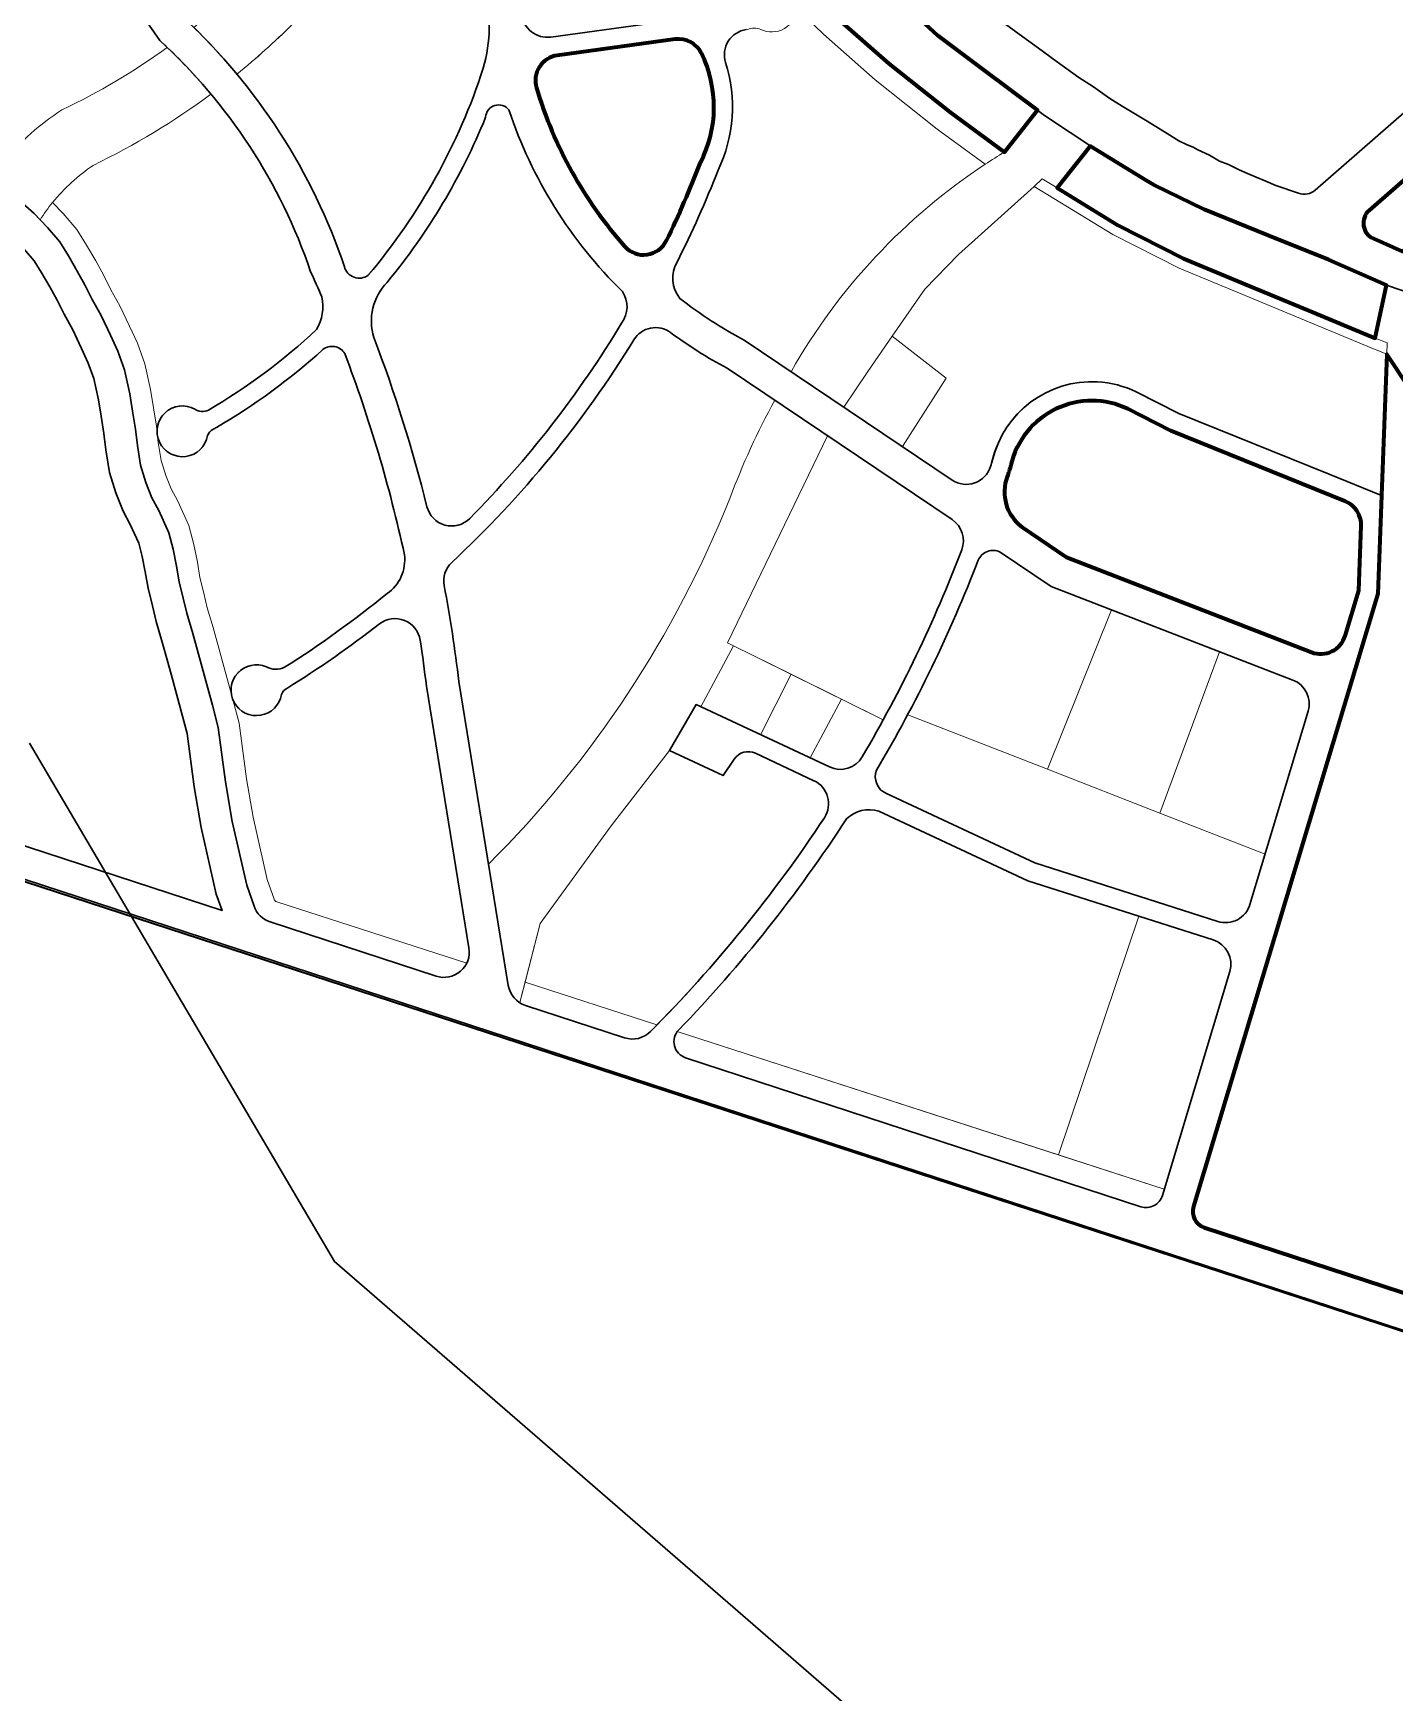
# Model space of a CAD drawing. Header units: millimetres. Extents: x 217071 to 255721, y 463380 to 469875.
# Drawn here: x 239683 to 240326, y 466679 to 467463 of the extents above; entities that cross this region are included whole.
import ezdxf

# ---------------------------------------------------------------- set-up
doc = ezdxf.new("R2010")
doc.units = ezdxf.units.MM
for name, color, linetype, lineweight in [('International_Boundary', 1, 'Continuous', 35), ('LAP BOUNDARY', 160, 'Continuous', 30), ('P_Agro Park', 254, 'Continuous', 0), ('P_Commercial', 10, 'Continuous', 0), ('P_Dryport', 252, 'Continuous', 0), ('P_Forward Tree Plantation', 62, 'Continuous', 0), ('P_Mixuse', 30, 'Continuous', 0), ('P_Parking', 253, 'Continuous', 0), ('P_Protected Zone', 102, 'Continuous', 0), ('P_Service', 33, 'Continuous', 0), ('PROPOSED ROAD', 250, 'Continuous', 30)]:
    doc.layers.add(name, color=color, linetype=linetype, lineweight=lineweight)
for name, color, linetype, lineweight, true_color in [('P_Biological Co', 62, 'Continuous', 0, 0xa0d600), ('P_Institutional', 134, 'Continuous', 0, 0x1eafa2), ('P_Recreation', 53, 'Continuous', 0, 0xd1d969)]:
    doc.layers.add(name, color=color, linetype=linetype, lineweight=lineweight, true_color=true_color)

msp = doc.modelspace()

# ---------------------------------------------------------------- linework, layer by layer
at = {"layer": 'International_Boundary'}
msp.add_lwpolyline([(240311.92, 466855.34), (238835.16, 467337.35), (237536.53, 467368.17), (237536.53, 466868.02), (238749.86, 466839.24), (240156.77, 466380.02), (241406.03, 465972.26), (242718.9, 465543.74), (243223.76, 465158.14), (243328.03, 465078.51), (243328.03, 465707.66), (242954.84, 465992.69), (241561.17, 466447.58)], close=True, dxfattribs=at)
msp.add_lwpolyline([(240311.92, 466855.34), (238835.16, 467337.35), (237536.53, 467368.17), (237536.53, 466868.02), (238749.86, 466839.24), (240156.77, 466380.02), (241406.03, 465972.26), (242718.9, 465543.74), (243223.76, 465158.14), (243328.03, 465078.51), (243328.03, 465707.66), (242954.84, 465992.69), (241561.17, 466447.58)], close=True, dxfattribs=at)
at = {"layer": 'LAP BOUNDARY'}
msp.add_lwpolyline([(239681.32, 467127.38), (239825.38, 466882.5), (240020.6, 466713.13), (240038.46, 466697.64), (240121.94, 466625.21)], dxfattribs=at)
at = {"layer": 'P_Agro Park'}
msp.add_lwpolyline([(239669.25, 467402.3, -0.078133), (239696.56, 467426.66, 0.045141), (239746.34, 467456.21, 0.004656), (239742.76, 467459.55), (239687.12, 467539.75, 0.325451), (239670.58, 467544.62, -0.090435)], format="xyb", dxfattribs=at)
msp.add_lwpolyline([(239669.25, 467402.3, -0.078133), (239696.56, 467426.66, 0.045141), (239746.34, 467456.21, 0.004656), (239742.76, 467459.55), (239687.12, 467539.75, 0.325451), (239670.58, 467544.62, -0.090435)], format="xyb", dxfattribs=at)
for points in [[(240132.66, 467401), (240110, 467417.65), (240080.7, 467440.97), (240056.26, 467462.44), (240043.83, 467474.52, -0.526978), (240026.62, 467464.74, 0.205676), (240020.49, 467464.72, 0.482569), (240010.03, 467449.12, -0.191247), (240006.47, 467398.16, -0.023632), (239987.12, 467354.74, 0.310277), (239988.44, 467337.63, 0.045428), (240018.79, 467317.93), (240040.98, 467302.98, -0.118501)], [(239819.34, 467338.34, 0.004908), (239814.07, 467350.24, 0.092334), (239767, 467434.16, -0.046379), (239711.37, 467400.49, 0.074312), (239692.21, 467382.98), (239697.19, 467377.77), (239703.68, 467370.21), (239708.24, 467362.81), (239712.55, 467355.45), (239716.46, 467348.44), (239719.75, 467341.74), (239723.99, 467334.18), (239728.55, 467324.5), (239732.22, 467316.4), (239735.7, 467306.72), (239738.42, 467294.51), (239739.86, 467285.92), (239741.21, 467277.22), (239741.54, 467274.43, -0.583014), (239759.37, 467285.29, 0.274635), (239765.75, 467284.82, 0.054559), (239816.88, 467322.92, 0.186793)], [(239767, 467434.16, -0.046379), (239711.37, 467400.49, 0.074312), (239692.21, 467382.98), (239697.19, 467377.77), (239703.68, 467370.21), (239708.24, 467362.81), (239712.55, 467355.45), (239716.46, 467348.44), (239719.75, 467341.74), (239723.99, 467334.18), (239728.55, 467324.5), (239732.22, 467316.4), (239735.7, 467306.72), (239738.42, 467294.51), (239739.86, 467285.92), (239741.21, 467277.22), (239741.54, 467274.43, -0.583014), (239759.37, 467285.29, 0.274635), (239765.75, 467284.82, 0.054559), (239816.88, 467322.92, 0.186793), (239819.34, 467338.34, 0.004908), (239814.07, 467350.24, 0.092334)], [(239907.73, 467426.71, 0.69146), (239896.72, 467423.2, -0.075861), (239850.2, 467345.21, 0.274538), (239843.9, 467319.08, -0.030872), (239869, 467239.19, 0.585722), (239889.18, 467233.64, 0.059356), (239960.95, 467325.93, 0.312392), (239961.36, 467340.82, -0.119381)], [(239960.95, 467325.93, 0.312392), (239961.36, 467340.82, -0.119381), (239907.73, 467426.71, 0.69146), (239896.72, 467423.2, -0.075861), (239850.2, 467345.21, 0.274538), (239843.9, 467319.08, -0.030872), (239869, 467239.19, 0.585722), (239889.18, 467233.64, 0.059356)], [(240283.51, 467327.35), (240253.54, 467339.79), (240224.2, 467351.97), (240192.89, 467367.88), (240155.83, 467390.55), (240120.05, 467358.37), (240104.14, 467341.94), (240088.79, 467319.74), (240114.16, 467299.88), (240093.57, 467267.58), (240117.01, 467251.8, 0.502575), (240135.17, 467258.2, -0.190783), (240154.24, 467288.7, -0.175363), (240185.7, 467298.17, -0.09896), (240204.03, 467293.44), (240224.06, 467283.27), (240295.06, 467254.5), (240319.78, 467244.48), (240322.29, 467311.24), (240315, 467314.27)], [(240012, 467243.02, -0.035344), (240033.25, 467289.5), (240010.81, 467304.61, -0.036793), (239984.07, 467321.47, 0.43973), (239966.71, 467318.09, -0.067813), (239880.73, 467212.9, 0.257221), (239877.12, 467201.89, -0.016875), (239884.09, 467156.62), (239898.12, 467070.28, 0.101532)], [(240012, 467243.02, -0.035344), (240033.25, 467289.5), (240010.81, 467304.61, -0.036793), (239984.07, 467321.47, 0.43973), (239966.71, 467318.09, -0.067813), (239880.73, 467212.9, 0.257221), (239877.12, 467201.89, -0.016875), (239884.09, 467156.62), (239898.12, 467070.28, 0.101532)], [(239830.18, 467311.56, 0.452535), (239819.87, 467313.46, -0.051873), (239769.61, 467276.67, -0.00164), (239767.89, 467275.71, 0.172447), (239765.36, 467272.77, -0.828864), (239741.77, 467272.4), (239742.11, 467269.52), (239743.47, 467261.07), (239745.63, 467254.01), (239748.18, 467247.68), (239751.3, 467241.83), (239756.55, 467230.25), (239758.84, 467221.35), (239760.56, 467212.98), (239761.76, 467205.79), (239763.63, 467198.28), (239765.26, 467191.44), (239768.03, 467182.07), (239776.63, 467150.53, -0.591253), (239793.18, 467163.51, 0.231733), (239801.75, 467163.3, 0.030206), (239850.16, 467198.16, 0.282464), (239858.35, 467216.49, 0.037428)], [(239830.18, 467311.56, 0.452535), (239819.87, 467313.46, -0.051873), (239769.61, 467276.67, -0.00164), (239767.89, 467275.71, 0.172447), (239765.36, 467272.77, -0.828864), (239741.77, 467272.4), (239742.11, 467269.52), (239743.47, 467261.07), (239745.63, 467254.01), (239748.18, 467247.68), (239751.3, 467241.83), (239756.55, 467230.25), (239758.84, 467221.35), (239760.56, 467212.98), (239761.76, 467205.79), (239763.63, 467198.28), (239765.26, 467191.44), (239768.03, 467182.07), (239776.63, 467150.53, -0.591253), (239793.18, 467163.51, 0.231733), (239801.75, 467163.3, 0.030206), (239850.16, 467198.16, 0.282464), (239858.35, 467216.49, 0.037428)], [(240121.58, 467218.84, 0.348842), (240117.07, 467233.07), (240058.25, 467272.67), (240010.96, 467174.92), (240084.5, 467138.46, 0.033939)], [(240192.28, 467190.53), (240163.88, 467201.55), (240139.78, 467217.78, 0.432961), (240129.32, 467213.89, -0.030334), (240096.04, 467140.9), (240162.06, 467115.12)], [(240192.28, 467190.53), (240163.88, 467201.55), (240139.78, 467217.78, 0.432961), (240129.32, 467213.89, -0.030334), (240096.04, 467140.9), (240162.06, 467115.12)], [(239868.74, 467154.46, 0.008242), (239865.79, 467176.13, 0.57267), (239846.57, 467183.79, -0.026704), (239802.47, 467153.13, 0.1532), (239800.3, 467150.43, -0.760303), (239777.29, 467148.12), (239780.29, 467136.87), (239783.79, 467110.61), (239786.88, 467092.42), (239793.57, 467063.05), (239796.79, 467053.75, 0.23615), (239798.07, 467052.5), (239887.76, 467023.44, 0.156699), (239888.85, 467030.7)], [(240285.18, 467142.6, 0.391501), (240278.03, 467157.24), (240243.39, 467170.69), (240215.16, 467094.39), (240264.84, 467074.99)], [(240084.5, 467138.46), (240064.77, 467148.24), (240049.92, 467120.53), (240059.17, 467116.2, 0.387237), (240074.6, 467120.99, 0.00769)], [(240215.16, 467094.39), (240162.06, 467115.12), (240096.04, 467140.9, -0.011341), (240081.35, 467114.72, 0.411924), (240086.08, 467103.6), (240156.03, 467070.85), (240242.54, 467043.22, 0.419205), (240257.69, 467051.19), (240264.84, 467074.99)], [(240056.71, 467092.25, 0.457303), (240051.78, 467109.72), (240024.11, 467122.67, 0.369311), (240014.09, 467119.9), (240008.86, 467112.15), (239983.49, 467123.95), (239956.06, 467088.34), (239922.53, 467042.21), (239915.31, 467014.51), (239977.64, 466994.31, 0.048317)], [(240205.19, 467045.7), (240152.74, 467062.45), (240082.42, 467095.38, 0.268015), (240067.09, 467091.67, -0.048217), (239987.89, 466991.95, 0.030817), (239987.25, 466991.2), (240167.26, 466932.88)]]:
    msp.add_lwpolyline(points, format="xyb", close=True, dxfattribs=at)
for points in [[(240114.16, 467299.88), (240088.79, 467319.74), (240077.21, 467303.08), (240065.9, 467286.2), (240093.57, 467267.58)], [(240243.39, 467170.69), (240192.28, 467190.53), (240162.06, 467115.12), (240215.16, 467094.39)], [(240041, 467160.03), (240013.83, 467173.5), (239998.42, 467144.64), (240026.6, 467131.44)], [(240064.77, 467148.24), (240041, 467160.03), (240026.6, 467131.44), (240049.92, 467120.53)]]:
    msp.add_lwpolyline(points, close=True, dxfattribs=at)
at = {"layer": 'P_Biological Co'}
msp.add_lwpolyline([(241047.45, 466615.26), (239728.74, 467046.78), (239825.38, 466882.5), (240020.6, 466713.13), (240038.46, 466697.64), (240121.94, 466625.21)], dxfattribs=at)
msp.add_lwpolyline([(241047.45, 466615.26), (239728.74, 467046.78), (239825.38, 466882.5), (240020.6, 466713.13), (240038.46, 466697.64), (240121.94, 466625.21)], dxfattribs=at)
msp.add_lwpolyline([(241047.45, 466615.26), (239728.74, 467046.78), (239825.38, 466882.5), (240020.6, 466713.13), (240038.46, 466697.64), (240121.94, 466625.21)], dxfattribs=at)
at = {"layer": 'P_Commercial', "lineweight": 80}
msp.add_lwpolyline([(240116.08, 467425.59), (240141.73, 467406.74), (240157.42, 467426.56), (240131.87, 467445.67), (240110.48, 467461.68), (240104.26, 467467.39), (240081.5, 467488.25), (240058.58, 467509.27), (240036.84, 467529.2), (240031.9, 467532.14), (240001.41, 467550.23), (239996.31, 467553.26), (239969.76, 467576.37, -0.020604), (239930.12, 467562.7, 0.044423), (239895.41, 467548.09, -0.134799), (239923.81, 467472.8, 0.426909), (239926.07, 467471.01), (240011.05, 467482.62, -0.355657), (240034.6, 467497.36), (240040.06, 467492.13), (240063.05, 467469.79), (240087.12, 467448.64)], format="xyb", close=True, dxfattribs=at)
msp.add_lwpolyline([(240294.97, 467355.86), (240266.31, 467367.4), (240236.06, 467379.58), (240212.45, 467391.08), (240208.72, 467393.37), (240182.24, 467409.58), (240166.6, 467389.83), (240195.33, 467372.25), (240226.3, 467356.52), (240255.46, 467344.41), (240285.43, 467331.96), (240316.91, 467318.89), (240322.12, 467343.91)], close=True, dxfattribs=at)
at = {"layer": 'P_Dryport'}
msp.add_lwpolyline([(240345.4, 467276.65), (240322.29, 467311.24), (240319.78, 467244.48), (240318.04, 467198.07), (240307.34, 467162.48), (240230.97, 466908.53, 0.40717), (240236.14, 466898.63), (240371.77, 466854.25)], format="xyb", dxfattribs=at)
at = {"layer": 'P_Dryport', "lineweight": 80}
msp.add_lwpolyline([(240345.4, 467276.65), (240322.29, 467311.24), (240319.78, 467244.48), (240318.04, 467198.07), (240307.34, 467162.48), (240230.97, 466908.53, 0.40717), (240236.14, 466898.63), (240371.77, 466854.25)], format="xyb", dxfattribs=at)
at = {"layer": 'P_Forward Tree Plantation'}
for points in [[(240019.9, 467476.43, -1.004423), (240043.83, 467474.52), (240056.26, 467462.44), (240080.7, 467440.97), (240110, 467417.65), (240132.66, 467401, -0.009351), (240141.73, 467406.74), (240116.08, 467425.59), (240087.12, 467448.64), (240063.05, 467469.79), (240040.06, 467492.13), (240034.6, 467497.36, 0.355657), (240011.05, 467482.62), (239926.07, 467471.01, -0.426909), (239923.81, 467472.8, 0.134799), (239895.41, 467548.09, 0.011862), (239886.63, 467543.16, -0.136918), (239913.85, 467471.88, 0.426909), (239927.43, 467461.1), (240015.69, 467473.17, 0.369486)], [(240019.9, 467476.43, -1.004423), (240043.83, 467474.52), (240056.26, 467462.44), (240080.7, 467440.97), (240110, 467417.65), (240132.66, 467401, -0.009351), (240141.73, 467406.74), (240116.08, 467425.59), (240087.12, 467448.64), (240063.05, 467469.79), (240040.06, 467492.13), (240034.6, 467497.36, 0.355657), (240011.05, 467482.62), (239926.07, 467471.01, -0.426909), (239923.81, 467472.8, 0.134799), (239895.41, 467548.09, 0.011862), (239886.63, 467543.16, -0.136918), (239913.85, 467471.88, 0.426909), (239927.43, 467461.1), (240015.69, 467473.17, 0.369486)], [(239798.07, 467052.5, -0.23615), (239796.79, 467053.75), (239793.57, 467063.05), (239786.88, 467092.42), (239783.79, 467110.61), (239780.29, 467136.87), (239777.29, 467148.12, -0.052052), (239776.63, 467150.53), (239768.03, 467182.07), (239765.26, 467191.44), (239763.63, 467198.28), (239761.76, 467205.79), (239760.56, 467212.98), (239758.84, 467221.35), (239756.55, 467230.25), (239751.3, 467241.83), (239748.18, 467247.68), (239745.63, 467254.01), (239743.47, 467261.07), (239742.11, 467269.52), (239741.77, 467272.4, -0.042646), (239741.54, 467274.43), (239741.21, 467277.22), (239739.86, 467285.92), (239738.42, 467294.51), (239735.7, 467306.72), (239732.22, 467316.4), (239728.55, 467324.5), (239723.99, 467334.18), (239719.75, 467341.74), (239716.46, 467348.44), (239712.55, 467355.45), (239708.24, 467362.81), (239703.68, 467370.21), (239697.19, 467377.77), (239692.21, 467382.98, 0.028988), (239686.27, 467374.73), (239689.77, 467371.06), (239695.58, 467364.29), (239699.67, 467357.66), (239703.86, 467350.48), (239707.6, 467343.79), (239710.9, 467337.09), (239715.09, 467329.6), (239719.47, 467320.3), (239722.95, 467312.64), (239726.07, 467303.93), (239728.61, 467292.6), (239729.99, 467284.33), (239731.3, 467275.87), (239732.21, 467268.14), (239733.71, 467258.81), (239736.19, 467250.68), (239739.11, 467243.44), (239742.33, 467237.41), (239747.08, 467226.91), (239749.09, 467219.1), (239750.72, 467211.15), (239751.97, 467203.75), (239753.92, 467195.91), (239755.59, 467188.87), (239758.41, 467179.33), (239767.66, 467145.44), (239770.46, 467134.91), (239773.9, 467109.12), (239777.07, 467090.47), (239783.94, 467060.3), (239787.33, 467050.48, 0.234617), (239794.94, 467043), (239873.28, 467017.37, 0.37254), (239887.76, 467023.44)], [(239798.07, 467052.5, -0.23615), (239796.79, 467053.75), (239793.57, 467063.05), (239786.88, 467092.42), (239783.79, 467110.61), (239780.29, 467136.87), (239777.29, 467148.12, -0.052052), (239776.63, 467150.53), (239768.03, 467182.07), (239765.26, 467191.44), (239763.63, 467198.28), (239761.76, 467205.79), (239760.56, 467212.98), (239758.84, 467221.35), (239756.55, 467230.25), (239751.3, 467241.83), (239748.18, 467247.68), (239745.63, 467254.01), (239743.47, 467261.07), (239742.11, 467269.52), (239741.77, 467272.4, -0.042646), (239741.54, 467274.43), (239741.21, 467277.22), (239739.86, 467285.92), (239738.42, 467294.51), (239735.7, 467306.72), (239732.22, 467316.4), (239728.55, 467324.5), (239723.99, 467334.18), (239719.75, 467341.74), (239716.46, 467348.44), (239712.55, 467355.45), (239708.24, 467362.81), (239703.68, 467370.21), (239697.19, 467377.77), (239692.21, 467382.98, 0.028988), (239686.27, 467374.73), (239689.77, 467371.06), (239695.58, 467364.29), (239699.67, 467357.66), (239703.86, 467350.48), (239707.6, 467343.79), (239710.9, 467337.09), (239715.09, 467329.6), (239719.47, 467320.3), (239722.95, 467312.64), (239726.07, 467303.93), (239728.61, 467292.6), (239729.99, 467284.33), (239731.3, 467275.87), (239732.21, 467268.14), (239733.71, 467258.81), (239736.19, 467250.68), (239739.11, 467243.44), (239742.33, 467237.41), (239747.08, 467226.91), (239749.09, 467219.1), (239750.72, 467211.15), (239751.97, 467203.75), (239753.92, 467195.91), (239755.59, 467188.87), (239758.41, 467179.33), (239767.66, 467145.44), (239770.46, 467134.91), (239773.9, 467109.12), (239777.07, 467090.47), (239783.94, 467060.3), (239787.33, 467050.48, 0.234617), (239794.94, 467043), (239873.28, 467017.37, 0.37254), (239887.76, 467023.44)], [(239915.31, 467014.51), (239912.79, 467004.84, 0.063758), (239915.55, 467003.53), (239962.3, 466988.24, 0.283355), (239974.54, 466991.18, 0.001688), (239977.64, 466994.31)], [(239915.31, 467014.51), (239912.79, 467004.84, 0.063758), (239915.55, 467003.53), (239962.3, 466988.24, 0.283355), (239974.54, 466991.18, 0.001688), (239977.64, 466994.31)], [(239987.25, 466991.2, 0.513907), (239991.16, 466978.79), (240206.2, 466908.43, 0.421293), (240216.35, 466913.73), (240217.24, 466916.68)], [(239987.25, 466991.2, 0.513907), (239991.16, 466978.79), (240206.2, 466908.43, 0.421293), (240216.35, 466913.73), (240217.24, 466916.68)]]:
    msp.add_lwpolyline(points, format="xyb", close=True, dxfattribs=at)
msp.add_lwpolyline([(240226.3, 467356.52), (240195.33, 467372.25), (240166.6, 467389.83), (240159.49, 467394.17), (240155.83, 467390.55), (240192.89, 467367.88), (240224.2, 467351.97), (240253.54, 467339.79), (240283.51, 467327.35), (240315, 467314.27), (240322.29, 467311.24), (240322.49, 467316.57), (240316.91, 467318.89), (240285.43, 467331.96), (240255.46, 467344.41)], close=True, dxfattribs=at)
msp.add_lwpolyline([(240226.3, 467356.52), (240195.33, 467372.25), (240166.6, 467389.83), (240159.49, 467394.17), (240155.83, 467390.55), (240192.89, 467367.88), (240224.2, 467351.97), (240253.54, 467339.79), (240283.51, 467327.35), (240315, 467314.27), (240322.29, 467311.24), (240322.49, 467316.57), (240316.91, 467318.89), (240285.43, 467331.96), (240255.46, 467344.41)], close=True, dxfattribs=at)
msp.add_lwpolyline([(240226.3, 467356.52), (240195.33, 467372.25), (240166.6, 467389.83), (240159.49, 467394.17), (240155.83, 467390.55), (240192.89, 467367.88), (240224.2, 467351.97), (240253.54, 467339.79), (240283.51, 467327.35), (240315, 467314.27), (240322.29, 467311.24), (240322.49, 467316.57), (240316.91, 467318.89), (240285.43, 467331.96), (240255.46, 467344.41)], close=True, dxfattribs=at)
at = {"layer": 'P_Institutional'}
msp.add_lwpolyline([(239805.45, 467467.14, -0.025053), (239779.27, 467443.65, -0.012333), (239788.05, 467432.46, -0.079942), (239830.01, 467352.6, 0.529377), (239841.28, 467348.57, 0.027293), (239860.44, 467374.02, 0.069213), (239895.61, 467446.38, 0.127999), (239896.28, 467484.52, 0.110381), (239873.55, 467534.75, 0.075663), (239827.19, 467490.76, -0.022862)], format="xyb", close=True, dxfattribs=at)
at = {"layer": 'P_Mixuse', "lineweight": 80}
msp.add_lwpolyline([(240425.89, 467458.69), (240445.73, 467486.11), (240482.86, 467532.09), (240462.22, 467546.33), (240425.87, 467501.31), (240405.26, 467472.83), (240377.8, 467434.91), (240350.02, 467410.64), (240314, 467379.19, 0.54753), (240316, 467365.86), (240329.72, 467359.73), (240341.97, 467370.42), (240366.63, 467391.96), (240396.39, 467417.95)], format="xyb", close=True, dxfattribs=at)
at = {"layer": 'P_Parking'}
for points in [[(239998.68, 467453.44, 0.323712), (239986.28, 467460.06), (239930.57, 467452.45, 0.460592), (239920.7, 467437.11, 0.108573), (239962.36, 467362.26, 0.534976), (239982.14, 467364.96, 0.020322), (239998.21, 467401.76, 0.235992)], [(240220.32, 467275.08), (240200.04, 467285.37, 0.479203), (240144.81, 467258.95, -0.002217), (240143.08, 467253.34, 0.330207), (240149.88, 467229.66), (240171.1, 467215.37), (240286.83, 467170.45, 0.437296), (240302.66, 467178.18), (240309.09, 467199.56), (240310.24, 467230.1, 0.31572), (240302.75, 467241.67)]]:
    msp.add_lwpolyline(points, format="xyb", close=True, dxfattribs=at)
at = {"layer": 'P_Parking', "lineweight": 80}
for points in [[(239998.68, 467453.44, 0.323712), (239986.28, 467460.06), (239930.57, 467452.45, 0.460592), (239920.7, 467437.11, 0.108573), (239962.36, 467362.26, 0.534976), (239982.14, 467364.96, 0.020322), (239998.21, 467401.76, 0.235992)], [(240220.32, 467275.08), (240200.04, 467285.37, 0.479203), (240144.81, 467258.95, -0.002217), (240143.08, 467253.34, 0.330207), (240149.88, 467229.66), (240171.1, 467215.37), (240286.83, 467170.45, 0.437296), (240302.66, 467178.18), (240309.09, 467199.56), (240310.24, 467230.1, 0.31572), (240302.75, 467241.67)], [(240220.32, 467275.08), (240200.04, 467285.37, 0.479203), (240144.81, 467258.95, -0.002217), (240143.08, 467253.34, 0.330207), (240149.88, 467229.66), (240171.1, 467215.37), (240286.83, 467170.45, 0.437296), (240302.66, 467178.18), (240309.09, 467199.56), (240310.24, 467230.1, 0.31572), (240302.75, 467241.67)]]:
    msp.add_lwpolyline(points, format="xyb", close=True, dxfattribs=at)
at = {"layer": 'P_Protected Zone'}
for points in [[(239873.55, 467534.75, 0.060204), (239852.55, 467556.63, 0.070132), (239803.87, 467509.64, -0.049093), (239758.82, 467465.7, -0.026498), (239779.23, 467443.63, 0.025084), (239805.45, 467467.14, 0.022862), (239827.19, 467490.76, -0.075663)], [(239873.55, 467534.75, 0.060204), (239852.55, 467556.63, 0.070132), (239803.87, 467509.64, -0.049093), (239758.82, 467465.7, -0.026498), (239779.23, 467443.63, 0.025084), (239805.45, 467467.14, 0.022862), (239827.19, 467490.76, -0.075663)], [(239746.34, 467456.21, -0.045141), (239696.56, 467426.66, 0.078133), (239669.25, 467402.3, 0.02129), (239663.23, 467394.28), (239663.97, 467393.63), (239676.88, 467383.53), (239683.41, 467377.73), (239686.27, 467374.73, -0.028988), (239692.21, 467382.98, -0.074312), (239711.37, 467400.49, 0.046379), (239767, 467434.16, 0.028782)], [(239746.34, 467456.21, -0.045141), (239696.56, 467426.66, 0.078133), (239669.25, 467402.3, 0.02129), (239663.23, 467394.28), (239663.97, 467393.63), (239676.88, 467383.53), (239683.41, 467377.73), (239686.27, 467374.73, -0.028988), (239692.21, 467382.98, -0.074312), (239711.37, 467400.49, 0.046379), (239767, 467434.16, 0.028782)], [(240155.83, 467390.55), (240159.49, 467394.17), (240166.6, 467389.83), (240182.31, 467409.67), (240160.73, 467424.08), (240157.42, 467426.56), (240141.73, 467406.74, 0.009351), (240132.66, 467401, 0.118501), (240040.98, 467302.98), (240065.9, 467286.2), (240077.21, 467303.08), (240088.79, 467319.74), (240104.14, 467341.94), (240120.05, 467358.37)], [(240155.83, 467390.55), (240159.49, 467394.17), (240166.6, 467389.83), (240182.31, 467409.67), (240160.73, 467424.08), (240157.42, 467426.56), (240141.73, 467406.74, 0.009351), (240132.66, 467401, 0.118501), (240040.98, 467302.98), (240065.9, 467286.2), (240077.21, 467303.08), (240088.79, 467319.74), (240104.14, 467341.94), (240120.05, 467358.37)], [(239996.16, 467145.7), (239998.42, 467144.64), (240013.83, 467173.5), (240010.96, 467174.92), (240058.25, 467272.67), (240033.25, 467289.5, 0.035344), (240012, 467243.02, -0.101532), (239898.12, 467070.28), (239907.43, 467013.01, 0.212807), (239912.79, 467004.84), (239922.53, 467042.21), (239956.06, 467088.34), (239983.49, 467123.95)], [(239996.16, 467145.7), (239998.42, 467144.64), (240013.83, 467173.5), (240010.96, 467174.92), (240058.25, 467272.67), (240033.25, 467289.5, 0.035344), (240012, 467243.02, -0.101532), (239898.12, 467070.28), (239907.43, 467013.01, 0.212807), (239912.79, 467004.84), (239922.53, 467042.21), (239956.06, 467088.34), (239983.49, 467123.95)]]:
    msp.add_lwpolyline(points, format="xyb", close=True, dxfattribs=at)
for points in [[(239681.32, 467127.38), (239717.24, 467066.32), (239772.21, 467048.33), (239769.5, 467056.17), (239762.35, 467087.55), (239759.07, 467106.87), (239755.72, 467131.98), (239748.72, 467158.28), (239746.69, 467165.78), (239744.01, 467175.14), (239741.09, 467185), (239739.34, 467192.37), (239737.27, 467200.69), (239735.98, 467208.4), (239734.47, 467215.72), (239732.88, 467221.91), (239728.86, 467230.78), (239725.49, 467237.09), (239722.03, 467245.68), (239719.06, 467255.41), (239717.35, 467266.07), (239716.43, 467273.84), (239715.18, 467281.94), (239713.88, 467289.72), (239711.64, 467299.74), (239709.04, 467307), (239705.85, 467314), (239701.74, 467322.74), (239697.61, 467330.11), (239694.31, 467336.82), (239690.84, 467343.04), (239686.8, 467349.94), (239683.43, 467355.41), (239678.65, 467360.98)], [(239681.32, 467127.38), (239717.24, 467066.32), (239772.21, 467048.33), (239769.5, 467056.17), (239762.35, 467087.55), (239759.07, 467106.87), (239755.72, 467131.98), (239748.72, 467158.28), (239746.69, 467165.78), (239744.01, 467175.14), (239741.09, 467185), (239739.34, 467192.37), (239737.27, 467200.69), (239735.98, 467208.4), (239734.47, 467215.72), (239732.88, 467221.91), (239728.86, 467230.78), (239725.49, 467237.09), (239722.03, 467245.68), (239719.06, 467255.41), (239717.35, 467266.07), (239716.43, 467273.84), (239715.18, 467281.94), (239713.88, 467289.72), (239711.64, 467299.74), (239709.04, 467307), (239705.85, 467314), (239701.74, 467322.74), (239697.61, 467330.11), (239694.31, 467336.82), (239690.84, 467343.04), (239686.8, 467349.94), (239683.43, 467355.41), (239678.65, 467360.98)], [(240336.42, 467338.99), (240322.12, 467343.91), (240316.91, 467318.89), (240322.49, 467316.57), (240322.29, 467311.24), (240345.4, 467276.65)]]:
    msp.add_lwpolyline(points, dxfattribs=at)
msp.add_lwpolyline([(240336.42, 467338.99), (240322.12, 467343.91), (240316.91, 467318.89), (240322.49, 467316.57), (240322.49, 467316.57), (240322.49, 467316.57, -4.316073), (240322.49, 467316.57), (240322.29, 467311.24), (240345.4, 467276.65)], format="xyb", dxfattribs=at)
at = {"layer": 'P_Recreation'}
msp.add_lwpolyline([(240139.81, 467468.97), (240148.71, 467462.41), (240157.82, 467455.88), (240166.16, 467449.69), (240176.85, 467442.05), (240183.76, 467437.59), (240191.46, 467432.09), (240197.4, 467428.42), (240209.16, 467421.33), (240218.64, 467415.49), (240224.15, 467412.07), (240228.01, 467410.15), (240230.92, 467409.03), (240233.06, 467407.87), (240238.53, 467405.27), (240243.39, 467402.5), (240247.54, 467400.82), (240252.66, 467398.43), (240256.54, 467396.64), (240260.59, 467394.91), (240265.25, 467393.07), (240270, 467390.95), (240280.68, 467387.28, 0.268416), (240288.54, 467388.82), (240359.96, 467451.19)], format="xyb", dxfattribs=at)
msp.add_lwpolyline([(240139.81, 467468.97), (240148.71, 467462.41), (240157.82, 467455.88), (240166.16, 467449.69), (240176.85, 467442.05), (240183.76, 467437.59), (240191.46, 467432.09), (240197.4, 467428.42), (240209.16, 467421.33), (240218.64, 467415.49), (240224.15, 467412.07), (240228.01, 467410.15), (240230.92, 467409.03), (240233.06, 467407.87), (240238.53, 467405.27), (240243.39, 467402.5), (240247.54, 467400.82), (240252.66, 467398.43), (240256.54, 467396.64), (240260.59, 467394.91), (240265.25, 467393.07), (240270, 467390.95), (240280.68, 467387.28, 0.268416), (240288.54, 467388.82), (240359.96, 467451.19)], format="xyb", dxfattribs=at)
msp.add_lwpolyline([(240139.81, 467468.97), (240148.71, 467462.41), (240157.82, 467455.88), (240166.16, 467449.69), (240176.85, 467442.05), (240183.76, 467437.59), (240191.46, 467432.09), (240197.4, 467428.42), (240209.16, 467421.33), (240218.64, 467415.49), (240224.15, 467412.07), (240228.01, 467410.15), (240230.92, 467409.03), (240233.06, 467407.87), (240238.53, 467405.27), (240243.39, 467402.5), (240247.54, 467400.82), (240252.66, 467398.43), (240256.54, 467396.64), (240260.59, 467394.91), (240265.25, 467393.07), (240270, 467390.95), (240280.68, 467387.28, 0.268416), (240288.54, 467388.82), (240359.96, 467451.19)], format="xyb", dxfattribs=at)
msp.add_lwpolyline([(240139.81, 467468.97), (240148.71, 467462.41), (240157.82, 467455.88), (240166.16, 467449.69), (240176.85, 467442.05), (240183.76, 467437.59), (240191.46, 467432.09), (240197.4, 467428.42), (240209.16, 467421.33), (240218.64, 467415.49), (240224.15, 467412.07), (240228.01, 467410.15), (240230.92, 467409.03), (240233.06, 467407.87), (240238.53, 467405.27), (240243.39, 467402.5), (240247.54, 467400.82), (240252.66, 467398.43), (240256.54, 467396.64), (240260.59, 467394.91), (240265.25, 467393.07), (240270, 467390.95), (240280.68, 467387.28, 0.268416), (240288.54, 467388.82), (240359.96, 467451.19)], format="xyb", dxfattribs=at)
at = {"layer": 'P_Service'}
msp.add_lwpolyline([(240248.18, 467019.59, 0.40924), (240240.34, 467034.47), (240205.19, 467045.7), (240167.26, 466932.88), (240217.24, 466916.68)], format="xyb", close=True, dxfattribs=at)
at = {"layer": 'PROPOSED ROAD'}
for points in [[(239717.33, 467523.4, -0.563238), (239735.94, 467579.76, -0.440455), (239896.28, 467484.52, -0.127999), (239895.61, 467446.38, -0.096689), (239841.28, 467348.57, -0.529377), (239830.01, 467352.6, 0.001355), (239830.01, 467352.6, 0.124653), (239754.53, 467469.79), (239717.33, 467523.4)], [(239687.12, 467539.75), (239742.76, 467459.55, -0.126166), (239814.07, 467350.24, -0.004908), (239819.34, 467338.34, -0.186793), (239816.88, 467322.92, -0.054559), (239765.75, 467284.82), (239765.75, 467284.82, -0.274635), (239759.37, 467285.29, 3.140769), (239765.36, 467272.77, -0.172447), (239767.89, 467275.71, 0.00164), (239769.61, 467276.67, 0.051873), (239819.87, 467313.46, -0.452535), (239830.18, 467311.56, -0.037428), (239858.35, 467216.49, -0.282464), (239850.16, 467198.16, -0.030206), (239801.75, 467163.3, -0.231733), (239793.18, 467163.51, 2.874734), (239800.3, 467150.43, -0.172447), (239802.84, 467153.36, 0.026489), (239846.57, 467183.79, -0.57267), (239865.79, 467176.13, -0.008242), (239868.74, 467154.46), (239888.85, 467030.7, -0.562049), (239873.28, 467017.37), (239794.94, 467043, -0.234617), (239787.33, 467050.48), (239783.94, 467060.3), (239777.07, 467090.47), (239773.9, 467109.12), (239770.46, 467134.91), (239767.66, 467145.44), (239758.41, 467179.33), (239755.59, 467188.87), (239753.92, 467195.91), (239751.97, 467203.75), (239750.72, 467211.15), (239749.09, 467219.1), (239747.08, 467226.91), (239742.33, 467237.41), (239739.11, 467243.44), (239736.19, 467250.68), (239733.71, 467258.81), (239732.21, 467268.14), (239731.3, 467275.87), (239729.99, 467284.33), (239728.61, 467292.6), (239726.07, 467303.93), (239722.95, 467312.64), (239719.47, 467320.3), (239715.09, 467329.6), (239710.9, 467337.09), (239707.6, 467343.79), (239703.86, 467350.48), (239699.67, 467357.66), (239695.58, 467364.29), (239689.77, 467371.06), (239683.41, 467377.73), (239676.88, 467383.53)], [(240015.69, 467473.17), (239927.43, 467461.1, -0.426909), (239913.85, 467471.88, 0.350536)], [(240139.81, 467468.97), (240148.71, 467462.41), (240157.82, 467455.88), (240166.16, 467449.69), (240176.85, 467442.05), (240183.76, 467437.59), (240191.46, 467432.09), (240197.4, 467428.42), (240209.16, 467421.33), (240218.64, 467415.49), (240224.15, 467412.07), (240228.01, 467410.15), (240230.92, 467409.03), (240233.06, 467407.87), (240238.53, 467405.27), (240243.39, 467402.5), (240247.54, 467400.82), (240252.66, 467398.43), (240256.54, 467396.64), (240260.59, 467394.91), (240265.25, 467393.07), (240270, 467390.95), (240280.68, 467387.28, 0.268416), (240288.54, 467388.82), (240359.96, 467451.19)], [(240387.3, 466849.17), (240236.14, 466898.63, -0.40717), (240230.97, 466908.53), (240307.34, 467162.48), (240318.04, 467198.07), (240319.78, 467244.48), (240295.06, 467254.5), (240295.06, 467254.5), (240224.06, 467283.27), (240204.03, 467293.44, 0.09896), (240185.7, 467298.17), (240185.7, 467298.17, 0.361854), (240136.12, 467261.3, -0.001244), (240135.17, 467258.2, -0.502575), (240117.01, 467251.8), (240018.79, 467317.93, -0.045428), (239988.44, 467337.63, -0.310277), (239987.12, 467354.74, 0.023632), (240006.47, 467398.16, 0.191247), (240010.03, 467449.12, -0.465664), (240019.83, 467464.65)], [(240350.34, 467350.52), (240316, 467365.86, -0.547528), (240314, 467379.19), (240377.8, 467434.91)], [(239961.36, 467340.82, -0.312392), (239960.95, 467325.93, -0.059356), (239889.18, 467233.64, -0.585722), (239869, 467239.19, 0.030872), (239843.9, 467319.08, -0.274538), (239850.2, 467345.21, 0.075861), (239896.72, 467423.2)], [(239961.36, 467340.82, -0.119381), (239907.73, 467426.71, -0.119381)], [(240014.09, 467119.9, -0.369311), (240024.11, 467122.67), (240051.78, 467109.72, -0.457303), (240056.71, 467092.25, -0.050009), (239974.54, 466991.18, -0.283355), (239962.3, 466988.24), (239915.55, 467003.53, -0.28037), (239907.43, 467013.01), (239884.09, 467156.62, 0.016875), (239877.12, 467201.89, -0.257221), (239880.73, 467212.9, 0.067813), (239966.71, 467318.09, -0.43973), (239984.07, 467321.47, 0.036793), (240010.81, 467304.61), (240117.07, 467233.07, -0.348842), (240121.58, 467218.84, -0.04164), (240074.6, 467120.99, -0.387237), (240059.17, 467116.2), (239996.16, 467145.7), (239983.49, 467123.95), (240008.86, 467112.15), (240014.09, 467119.9)]]:
    msp.add_lwpolyline(points, format="xyb", dxfattribs=at)
for points in [[(240036.84, 467529.2), (240110.48, 467461.68), (240110.48, 467461.68), (240110.48, 467461.68), (240110.48, 467461.68), (240110.48, 467461.68), (240110.48, 467461.68), (240160.73, 467424.08), (240160.73, 467424.08), (240160.73, 467424.08), (240160.73, 467424.08), (240160.73, 467424.08), (240160.73, 467424.08), (240184.9, 467407.93), (240184.9, 467407.93), (240184.9, 467407.93), (240212.45, 467391.08), (240212.45, 467391.08), (240212.45, 467391.08), (240212.45, 467391.08), (240236.06, 467379.58), (240236.06, 467379.58), (240236.06, 467379.58), (240236.06, 467379.58), (240236.06, 467379.58), (240236.06, 467379.58), (240236.06, 467379.58), (240236.06, 467379.58), (240294.97, 467355.86), (240294.97, 467355.86), (240294.97, 467355.86), (240294.97, 467355.86), (240294.97, 467355.86), (240294.97, 467355.86), (240322.12, 467343.91), (240322.12, 467343.91), (240322.12, 467343.91), (240322.12, 467343.91), (240322.12, 467343.91), (240350.79, 467334.04)], [(238965.73, 467312.23), (239772.21, 467048.33), (239769.5, 467056.17), (239762.35, 467087.55), (239759.07, 467106.87), (239755.72, 467131.98), (239748.72, 467158.28), (239746.69, 467165.78), (239744.01, 467175.14), (239741.09, 467185), (239739.34, 467192.37), (239737.27, 467200.69), (239735.98, 467208.4), (239734.47, 467215.72), (239732.88, 467221.91), (239728.86, 467230.78), (239725.49, 467237.09), (239722.03, 467245.68), (239719.06, 467255.41), (239717.35, 467266.07), (239716.43, 467273.84), (239715.18, 467281.94), (239713.88, 467289.72), (239711.64, 467299.74), (239709.04, 467307), (239705.85, 467314), (239701.74, 467322.74), (239697.61, 467330.11), (239694.31, 467336.82), (239690.84, 467343.04), (239686.8, 467349.94), (239683.43, 467355.41), (239678.65, 467360.98)], [(241047.45, 466615.26), (238961.07, 467297.97)]]:
    msp.add_lwpolyline(points, dxfattribs=at)
for points in [[(239982.14, 467364.96, 0.020322), (239998.21, 467401.76, 0.235992), (239998.68, 467453.44, 0.323712), (239986.28, 467460.06), (239930.57, 467452.45, 0.460592), (239920.7, 467437.11, 0.108573), (239962.36, 467362.26, 0.534976)], [(239930.57, 467452.45), (239986.28, 467460.06, -0.323712), (239998.68, 467453.44, -0.235992), (239998.21, 467401.76, -0.020322), (239982.14, 467364.96, -0.534976), (239962.36, 467362.26, -0.108573), (239920.7, 467437.11, -0.460592)], [(239907.73, 467426.71, 0.119381), (239961.36, 467340.82, -0.312392), (239960.95, 467325.93, -0.059356), (239889.18, 467233.64, -0.585722), (239869, 467239.19, 0.030872), (239843.9, 467319.08, -0.274538), (239850.2, 467345.21, 0.075861), (239896.72, 467423.2, -0.69146)], [(240149.88, 467229.66, -0.330207), (240143.08, 467253.34, 0.002217), (240144.81, 467258.95, -0.479203), (240200.04, 467285.37), (240220.32, 467275.08), (240302.75, 467241.67, -0.31572), (240310.24, 467230.1), (240309.09, 467199.56), (240302.66, 467178.18, -0.437296), (240286.83, 467170.45), (240171.1, 467215.37)], [(240200.04, 467285.37), (240220.32, 467275.08), (240302.75, 467241.67, -0.31572), (240310.24, 467230.1), (240309.09, 467199.56), (240302.66, 467178.18, -0.437296), (240286.83, 467170.45), (240171.1, 467215.37), (240149.88, 467229.66, -0.330207), (240143.08, 467253.34, 0.002217), (240144.81, 467258.95, -0.479203)], [(240129.32, 467213.89, -0.041689), (240081.35, 467114.72, 0.411924), (240086.08, 467103.6), (240156.03, 467070.85), (240242.54, 467043.22, 0.419205), (240257.69, 467051.19), (240285.18, 467142.6, 0.391501), (240278.03, 467157.24), (240163.88, 467201.55), (240139.78, 467217.78, 0.432961)], [(240139.78, 467217.78), (240163.88, 467201.55), (240278.03, 467157.24, -0.391501), (240285.18, 467142.6), (240257.69, 467051.19, -0.419205), (240242.54, 467043.22), (240156.03, 467070.85), (240086.08, 467103.6, -0.411924), (240081.35, 467114.72, 0.041689), (240129.32, 467213.89, -0.432961)], [(240082.42, 467095.38), (240152.74, 467062.45), (240240.34, 467034.47, -0.40924), (240248.18, 467019.59), (240216.35, 466913.73, -0.421293), (240206.2, 466908.43), (239991.16, 466978.79, -0.55349), (239987.89, 466991.95, 0.048217), (240067.09, 467091.67, -0.268015)], [(239987.89, 466991.95, 0.048217), (240067.09, 467091.67, -0.268015), (240082.42, 467095.38), (240152.74, 467062.45), (240240.34, 467034.47, -0.40924), (240248.18, 467019.59), (240216.35, 466913.73, -0.421293), (240206.2, 466908.43), (239991.16, 466978.79, -0.55349)]]:
    msp.add_lwpolyline(points, format="xyb", close=True, dxfattribs=at)
msp.add_arc((239902.89, 467422.88), 6.18, 38.36131, 177.0106, dxfattribs=at)

doc.saveas('drawing.dxf')
